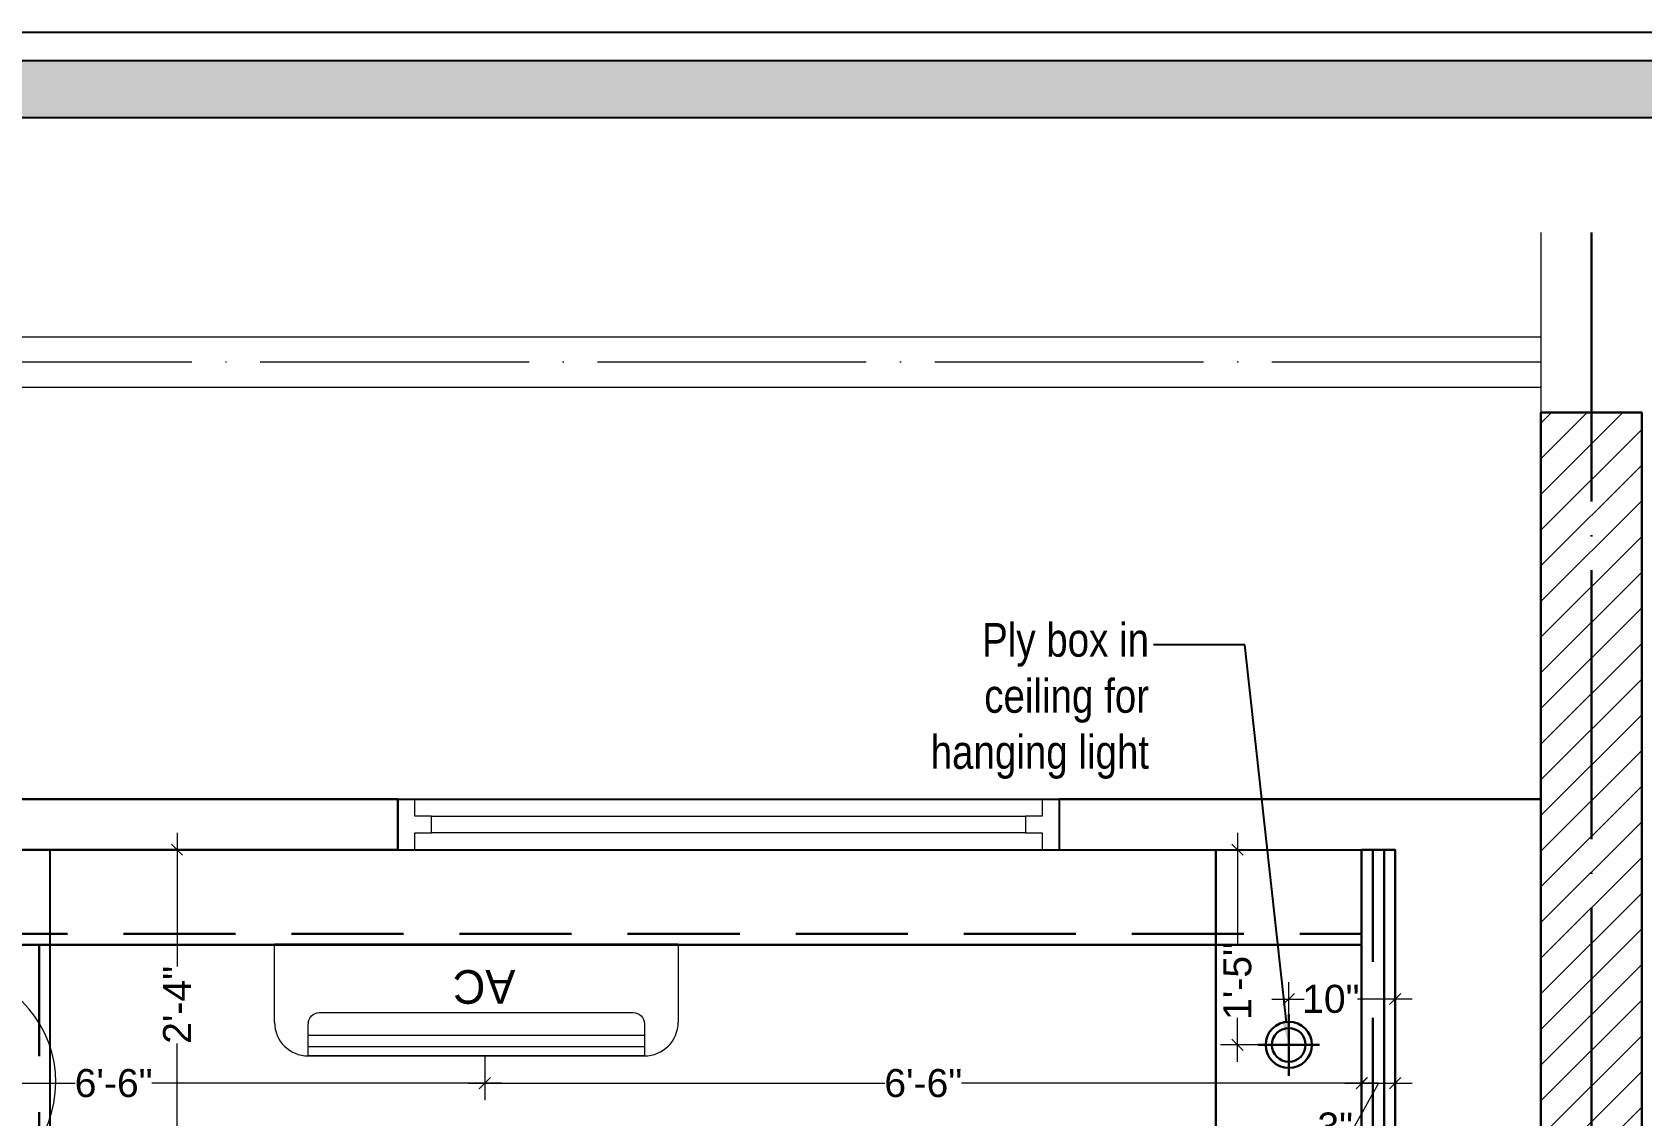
# Model space of a CAD drawing. Header units: millimetres. Extents: x 145796 to 148307, y -176303 to -174465.
# Drawn here: x 147139.5 to 147283.1, y -175886.4 to -175789.7 of the extents above; entities that cross this region are included whole.
import ezdxf
from ezdxf import colors
from ezdxf.entities.mleader import LeaderData, LeaderLine
from ezdxf.math import Vec2, Vec3

# ---------------------------------------------------------------- set-up
doc = ezdxf.new("R2010")
doc.units = ezdxf.units.MM
doc.header["$MEASUREMENT"] = 0
doc.header["$PDMODE"] = 2
doc.linetypes.add('ACAD_ISO04W100', pattern=[30, 24, -3, 0, -3])
doc.linetypes.add('DASHEDX2', pattern=[1.5, 1, -0.5])
doc.layers.get('Defpoints').update_dxf_attribs({"color": 220})
for name, color, linetype, lineweight in [('Electrical', 84, 'Continuous', 30), ('FALSE CEILING', 6, 'Continuous', 30), ('FURNITURE', 32, 'Continuous', 9), ('GROUND FLOOR', 7, 'Continuous', 9), ('GROUND FLOOR  ( HATCH )', 251, 'Continuous', 9), ('NAME PLATE', 7, 'Continuous', 25), ('SECOND FLOOR', 7, 'Continuous', 9), ('SECOND FLOOR  ( PLINE )', 251, 'Continuous', 30), ('Text', 7, 'Continuous', 15), ('wall', 7, 'Continuous', 30), ('X_PLOT', 1, 'Continuous', 9)]:
    doc.layers.add(name, color=color, linetype=linetype, lineweight=lineweight)
doc.layers.add('XX~SLAB ( PLINE )', color=251, linetype='Continuous', plot=False)
doc.styles.add('Aerial', font='arial.ttf')
doc.styles.add('style4', font='ARIALN.TTF')
doc.styles.add('TEXT', font='eurr____.ttf')
doc.dimstyles.new('Cn_BT_9 ( BOLD )', dxfattribs={"dimtxt": 2.5, "dimasz": 1, "dimexe": 1.5, "dimexo": 0, "dimgap": 0.09, "dimtad": 0, "dimdec": 0, "dimzin": 3, "dimdsep": 46, "dimlunit": 4, "dimtxsty": 'Aerial', "dimblk": 'OBLIQUE', "dimcen": 0.09, "dimdle": 1.5, "dimclrd": 1, "dimclre": 1, "dimclrt": 5, "dimadec": 0, "dimazin": 0, "dimtfac": 0.75, "dimtdec": 0, "dimtofl": 0, "dimtmove": 0, "dimatfit": 3, "dimldrblk": 'OBLIQUE', "dimfxl": 0, "dimtolj": 1, "dimtzin": 0, "dimlwd": 15, "dimlwe": 15, "dimarcsym": 0})

# ---------------------------------------------------------------- blocks, each defined once
blk = doc.blocks.new('LAYOUT FILE')
at = {"layer": 'NAME PLATE', "true_color": 0xd39e00}
h = blk.add_hatch(color=42, dxfattribs=at)
h.paths.add_polyline_path([(3346889.83, -513806.18), (3346889.83, -514260.7), (3347535.56, -514260.7), (3347535.56, -513806.18)])
h.paths.add_polyline_path([(3346894.36, -513810.71), (3347531.03, -513810.71), (3347531.03, -514256.17), (3346894.36, -514256.17)], flags=16)
at = {"layer": 'NAME PLATE', "color": 42, "true_color": 0xd39e00}
for points in [[(3346887.56, -513803.91), (3347537.83, -513803.91), (3347537.83, -514262.96), (3346887.56, -514262.96)], [(3346889.83, -513806.18), (3347535.56, -513806.18), (3347535.56, -514260.7), (3346889.83, -514260.7)], [(3346894.36, -513810.71), (3347531.03, -513810.71), (3347531.03, -514256.17), (3346894.36, -514256.17)]]:
    blk.add_lwpolyline(points, close=True, dxfattribs=at)
blk = doc.blocks.new('_Oblique')
at = {"layer": 'wall', "color": 0, "lineweight": -2}
blk.add_line((-0.5, -0.5), (0.5, 0.5), dxfattribs=at)
blk = doc.blocks.new('*D223')
at = {"layer": 'Defpoints', "color": 0, "ltscale": 10, "transparency": 16777216}
for p in [(147258.12, -175880.13), (147261.12, -175880.13), (147261.12, -175883.47)]:
    blk.add_point(p, dxfattribs=at)
at = {"layer": 'FURNITURE', "color": 1, "lineweight": 15, "ltscale": 10, "transparency": 16777216}
for p, q in [((147258.12, -175880.13), (147258.12, -175884.97)), ((147261.12, -175880.13), (147261.12, -175884.97)), ((147256.62, -175883.47), (147262.62, -175883.47)), ((147259.62, -175883.47), (147257.46, -175887.35)), ((147257.46, -175887.35), (147257.28, -175887.35))]:
    blk.add_line(p, q, dxfattribs=at)
at = {"layer": 'FURNITURE', "color": 1, "lineweight": 15, "ltscale": 10, "transparency": 16777216, "rotation": 180}
blk.add_blockref('_Oblique', (147258.12, -175883.47), dxfattribs=at)
at = {"layer": 'FURNITURE', "color": 1, "lineweight": 15, "ltscale": 10, "transparency": 16777216}
blk.add_blockref('_Oblique', (147261.12, -175883.47), dxfattribs=at)
at = {"layer": 'FURNITURE', "color": 5, "ltscale": 10, "transparency": 16777216, "insert": (147255.76, -175887.35), "char_height": 2.5, "attachment_point": 5, "style": 'Aerial'}
blk.add_mtext('\\A1;3"', dxfattribs=at)
blk = doc.blocks.new('*D224')
at = {"layer": 'Defpoints', "color": 0, "ltscale": 10, "transparency": 16777216}
for p in [(147258.13, -175871.13), (147179.88, -175881.04), (147179.88, -175883.47)]:
    blk.add_point(p, dxfattribs=at)
at = {"layer": 'FURNITURE', "color": 1, "lineweight": 15, "ltscale": 10, "transparency": 16777216}
for p, q in [((147258.13, -175871.13), (147258.13, -175884.97)), ((147179.88, -175881.04), (147179.88, -175884.97)), ((147178.38, -175883.47), (147215.58, -175883.47)), ((147259.63, -175883.47), (147222.42, -175883.47))]:
    blk.add_line(p, q, dxfattribs=at)
at = {"layer": 'FURNITURE', "color": 1, "lineweight": 15, "ltscale": 10, "transparency": 16777216, "rotation": 180}
blk.add_blockref('_Oblique', (147179.88, -175883.47), dxfattribs=at)
at = {"layer": 'FURNITURE', "color": 1, "lineweight": 15, "ltscale": 10, "transparency": 16777216}
blk.add_blockref('_Oblique', (147258.13, -175883.47), dxfattribs=at)
at = {"layer": 'FURNITURE', "color": 5, "ltscale": 10, "transparency": 16777216, "insert": (147219, -175883.47), "char_height": 2.5, "attachment_point": 5, "style": 'Aerial'}
blk.add_mtext('\\A1;6\'-6"', dxfattribs=at)
blk = doc.blocks.new('*D225')
at = {"layer": 'Defpoints', "color": 0, "ltscale": 10, "transparency": 16777216}
for p in [(147101.62, -175871.13), (147179.88, -175881.04), (147101.62, -175883.47)]:
    blk.add_point(p, dxfattribs=at)
at = {"layer": 'FURNITURE', "color": 1, "lineweight": 15, "ltscale": 10, "transparency": 16777216}
for p, q in [((147101.62, -175871.13), (147101.62, -175884.97)), ((147179.88, -175881.04), (147179.88, -175884.97)), ((147100.12, -175883.47), (147143.33, -175883.47)), ((147181.38, -175883.47), (147150.17, -175883.47))]:
    blk.add_line(p, q, dxfattribs=at)
at = {"layer": 'FURNITURE', "color": 1, "lineweight": 15, "ltscale": 10, "transparency": 16777216, "rotation": 180}
blk.add_blockref('_Oblique', (147101.62, -175883.47), dxfattribs=at)
at = {"layer": 'FURNITURE', "color": 1, "lineweight": 15, "ltscale": 10, "transparency": 16777216}
blk.add_blockref('_Oblique', (147179.88, -175883.47), dxfattribs=at)
at = {"layer": 'FURNITURE', "color": 5, "ltscale": 10, "transparency": 16777216, "insert": (147146.75, -175883.47), "char_height": 2.5, "attachment_point": 5, "style": 'Aerial'}
blk.add_mtext('\\A1;6\'-6"', dxfattribs=at)
blk = doc.blocks.new('*D231')
at = {"layer": 'Defpoints', "color": 0, "ltscale": 10, "transparency": 16777216}
for p in [(147152.41, -175862.64), (147158.36, -175862.64, -0.13), (147153.69, -175890.33, -0.13)]:
    blk.add_point(p, dxfattribs=at)
at = {"layer": 'FURNITURE', "color": 1, "lineweight": 15, "ltscale": 10, "transparency": 16777216}
for p, q in [((147152.41, -175861.14), (147152.41, -175873.05)), ((147158.36, -175862.64), (147150.91, -175862.64)), ((147152.41, -175891.83), (147152.41, -175879.92)), ((147153.69, -175890.33), (147150.91, -175890.33))]:
    blk.add_line(p, q, dxfattribs=at)
for p, rotation in [((147152.41, -175862.64), 90), ((147152.41, -175890.33), 270)]:
    blk.add_blockref('_Oblique', p, dxfattribs=dict(at, rotation=rotation))
at = {"layer": 'FURNITURE', "color": 5, "ltscale": 10, "transparency": 16777216, "insert": (147152.41, -175876.48), "char_height": 2.5, "attachment_point": 5, "rotation": 90, "style": 'Aerial'}
blk.add_mtext('\\A1;2\'-4"', dxfattribs=at)
blk = doc.blocks.new('*D252')
at = {"layer": 'Defpoints', "color": 0, "ltscale": 10, "transparency": 16777216}
for p in [(147247.04, -175862.64), (147251.62, -175862.64, -0.13), (147251.62, -175880.05, -0.13)]:
    blk.add_point(p, dxfattribs=at)
at = {"layer": 'FURNITURE', "color": 1, "lineweight": 15, "ltscale": 10, "transparency": 16777216}
for p, q in [((147247.04, -175861.14), (147247.04, -175871.05)), ((147251.62, -175862.64), (147245.54, -175862.64)), ((147247.04, -175881.55), (147247.04, -175877.64)), ((147251.62, -175880.05), (147245.54, -175880.05))]:
    blk.add_line(p, q, dxfattribs=at)
for p, rotation in [((147247.04, -175862.64), 90), ((147247.04, -175880.05), 270)]:
    blk.add_blockref('_Oblique', p, dxfattribs=dict(at, rotation=rotation))
at = {"layer": 'FURNITURE', "color": 5, "ltscale": 10, "transparency": 16777216, "insert": (147247.04, -175874.35), "char_height": 2.5, "attachment_point": 5, "rotation": 90, "style": 'Aerial'}
blk.add_mtext('\\A1;1\'-5"', dxfattribs=at)
blk = doc.blocks.new('*D253')
at = {"layer": 'Defpoints', "color": 0, "ltscale": 10, "transparency": 16777216}
for p in [(147261.12, -175875.96), (147251.62, -175880.05, -0.13), (147261.12, -175880.13, -0.13)]:
    blk.add_point(p, dxfattribs=at)
at = {"layer": 'FURNITURE', "color": 1, "lineweight": 15, "ltscale": 10, "transparency": 16777216}
for p, q in [((147251.62, -175880.05), (147251.62, -175874.46)), ((147261.12, -175880.13), (147261.12, -175874.46)), ((147250.12, -175875.96), (147252.99, -175875.96)), ((147262.62, -175875.96), (147257.75, -175875.96))]:
    blk.add_line(p, q, dxfattribs=at)
at = {"layer": 'FURNITURE', "color": 1, "lineweight": 15, "ltscale": 10, "transparency": 16777216, "rotation": 180}
blk.add_blockref('_Oblique', (147251.62, -175875.96), dxfattribs=at)
at = {"layer": 'FURNITURE', "color": 1, "lineweight": 15, "ltscale": 10, "transparency": 16777216}
blk.add_blockref('_Oblique', (147261.12, -175875.96), dxfattribs=at)
at = {"layer": 'FURNITURE', "color": 5, "ltscale": 10, "transparency": 16777216, "insert": (147255.37, -175875.96), "char_height": 2.5, "attachment_point": 5, "style": 'Aerial'}
blk.add_mtext('\\A1;10"', dxfattribs=at)

msp = doc.modelspace()

# ---------------------------------------------------------------- hatches: boundary and pattern name
at = {"layer": 'GROUND FLOOR  ( HATCH )'}
h = msp.add_hatch(dxfattribs=at)
h.set_pattern_fill('ANSI31', color=6, scale=18, style=0)
h.set_pattern_definition([(45, (30742.4374, -13547.9652), (-1.590990258, 1.590990258), [])])
h.paths.add_polyline_path([(147283.12, -175823.64), (147274.12, -175823.64), (147274.12, -176167.14), (147283.12, -176167.14)])

# ---------------------------------------------------------------- linework, layer by layer
at = {"layer": 'Electrical', "lineweight": 15}
for p, q in [((147165.13, -175877.17, -0.13), (147193.12, -175877.17, -0.13)), ((147164.12, -175879.17, -0.13), (147194.12, -175879.17, -0.13)), ((147164.12, -175880.18, -0.13), (147194.12, -175880.18, -0.13))]:
    msp.add_line(p, q, dxfattribs=at)
at = {"layer": 'Electrical'}
for p, q in [((147251.62, -175877.31, -0.13), (147251.62, -175882.8, -0.13)), ((147254.37, -175880.05, -0.13), (147248.88, -175880.05, -0.13))]:
    msp.add_line(p, q, dxfattribs=at)
at = {"layer": 'Electrical', "lineweight": 15, "elevation": -0.13}
for points in [[(147161.11, -175878.03), (147161.11, -175871.04), (147197.14, -175871.04), (147197.14, -175878.03)], [(147194.12, -175878.17), (147194.12, -175881.04), (147164.12, -175881.04), (147164.12, -175878.17)], [(147164.12, -175881.04), (147164.12, -175881.04), (147194.12, -175881.04)]]:
    msp.add_lwpolyline(points, dxfattribs=at)
at = {"layer": 'Electrical'}
for radius in [2.06, 1.5]:
    msp.add_circle((147251.62, -175880.05, -0.13), radius, dxfattribs=at)
at = {"layer": 'Electrical', "lineweight": 15}
for centre, start, end in [((147164.12, -175878.03, -0.13), 180, 270), ((147194.12, -175878.03, -0.13), 270, 0)]:
    msp.add_arc(centre, 3.01, start, end, dxfattribs=at)
at = {"layer": 'Electrical', "lineweight": 15, "extrusion": (0, 0, -1)}
for centre, start_param, end_param in [((147165.13, -175878.17, -0.13), 3.926991, 5.497787), ((147193.12, -175878.17, -0.13), -0.785398, 0.785398)]:
    msp.add_ellipse(centre, major_axis=(0.71, 0.71), ratio=1, start_param=start_param, end_param=end_param, dxfattribs=at)
at = {"layer": 'FALSE CEILING', "lineweight": 25, "elevation": -0.13}
msp.add_lwpolyline([(147261.12, -175862.64), (147261.12, -175887.64), (147265.12, -175887.64), (147265.12, -176012.59), (147141.09, -176012.68), (147141.09, -175862.64)], close=True, dxfattribs=at)
at = {"layer": 'FURNITURE', "color": 9, "lineweight": 30, "true_color": 0xc7c8ca}
for p, q in [((147245.12, -175862.64, -0.13), (147245.12, -175897.47, -0.13)), ((147258.12, -175871.13, -0.13), (147101.62, -175871.13, -0.13))]:
    msp.add_line(p, q, dxfattribs=at)
at = {"layer": 'FURNITURE', "color": 3, "linetype": 'DASHEDX2', "lineweight": 30, "ltscale": 10}
for p, q in [((147259.12, -175862.64, -0.13), (147259.12, -175987.64, -0.13)), ((147102.62, -175870.13, -0.13), (147258.12, -175870.13, -0.13)), ((147140.09, -175871.05, -0.13), (147140.09, -176012.64, -0.13))]:
    msp.add_line(p, q, dxfattribs=at)
at = {"layer": 'FURNITURE', "color": 9, "lineweight": 30, "true_color": 0xc7c8ca, "elevation": -0.13}
for points in [[(147260.12, -175862.64), (147260.12, -175987.64), (147259.12, -175987.64), (147259.12, -175988.64), (147258.12, -175988.64), (147258.12, -175862.64)], [(147261.12, -175862.64), (147261.12, -175988.64), (147260.12, -175988.64), (147260.12, -175862.64)]]:
    msp.add_lwpolyline(points, close=True, dxfattribs=at)
at = {"layer": 'FURNITURE', "color": 9, "true_color": 0xc7c8ca, "elevation": -0.13, "flags": 128}
msp.add_lwpolyline([(147125.65, -175891.17), (147125.65, -175893.39), (147133.03, -175893.39, 0.853613), (147133.08, -175873.39), (147125.65, -175873.39), (147125.65, -175875.62)], format="xyb", dxfattribs=at)
at = {"layer": 'GROUND FLOOR'}
for p, q in [((147274.12, -175807.59, -0.13), (147274.12, -176290.52, -0.13)), ((147274.12, -175807.59, -0.13), (147274.12, -175880.64, -0.13)), ((146773.87, -175816.89, -0.13), (147274.12, -175816.89, -0.13)), ((146778.37, -175821.39, -0.13), (147274.12, -175821.39, -0.13))]:
    msp.add_line(p, q, dxfattribs=at)
at = {"layer": 'GROUND FLOOR', "color": 1, "linetype": 'ACAD_ISO04W100'}
msp.add_line((147278.62, -175807.59, -0.13), (147278.62, -176167.14, -0.13), dxfattribs=at)
at = {"layer": 'GROUND FLOOR', "color": 1, "linetype": 'ACAD_ISO04W100', "elevation": -0.13}
msp.add_lwpolyline([(147274.12, -175819.14), (146776.12, -175819.14), (146776.12, -176281.64), (147274.12, -176281.64)], dxfattribs=at)
at = {"layer": 'GROUND FLOOR', "color": 6, "lineweight": 30, "elevation": -0.13}
msp.add_lwpolyline([(147283.12, -175823.64), (147274.12, -175823.64), (147274.12, -176167.14), (147283.12, -176167.14)], close=True, dxfattribs=at)
at = {"layer": 'SECOND FLOOR'}
for p, q in [((146873.62, -175858.14, -0.13), (147274.12, -175858.14, -0.13)), ((147172.12, -175858.14, -0.13), (147172.12, -175862.64, -0.13)), ((147231.12, -175858.14, -0.13), (147231.12, -175862.64, -0.13)), ((147101.62, -175862.64, -0.13), (147261.12, -175862.64, -0.13))]:
    msp.add_line(p, q, dxfattribs=at)
at = {"layer": 'SECOND FLOOR', "elevation": -0.13}
msp.add_lwpolyline([(147231.12, -175858.14), (147229.62, -175858.14), (147229.62, -175859.64), (147228.12, -175859.64), (147228.12, -175861.14), (147175.12, -175861.14), (147175.12, -175859.64), (147173.62, -175859.64), (147173.62, -175858.14), (147172.12, -175858.14), (147172.12, -175862.64), (147173.62, -175862.64), (147173.62, -175861.14), (147175.12, -175861.14), (147175.12, -175859.64), (147228.12, -175859.64), (147228.12, -175861.14), (147229.62, -175861.14), (147229.62, -175862.64), (147231.12, -175862.64), (147231.12, -175858.14), (147172.12, -175858.14), (147172.12, -175862.64), (147231.12, -175862.64)], close=True, dxfattribs=at)
at = {"layer": 'SECOND FLOOR  ( PLINE )', "elevation": -0.13}
msp.add_lwpolyline([(147096.62, -176017.14), (147078.12, -176017.14), (147078.12, -176012.64), (147096.62, -176012.64), (147096.62, -175862.64), (147026.62, -175862.64), (147026.62, -175858.14), (147172.12, -175858.14), (147172.12, -175862.64), (147101.62, -175862.64), (147101.62, -176012.64), (147142.11, -176012.64), (147142.11, -176017.14), (147101.12, -176017.14)], close=True, dxfattribs=at)
at = {"layer": 'X_PLOT', "linetype": 'ACAD_ISO04W100', "lineweight": 30}
msp.add_line((147278.62, -175807.59, -0.13), (147278.62, -176279.39, -0.13), dxfattribs=at)
at = {"layer": 'XX~SLAB ( PLINE )', "elevation": -0.13}
msp.add_lwpolyline([(146869.12, -175858.14), (147274.12, -175858.14), (147274.12, -176167.14), (147265.12, -176167.14), (147245.32, -176167.14), (147204.98, -176167.14), (147179.62, -176167.14), (147032.62, -176167.14), (146959.38, -176167.14), (146869.12, -176167.14)], close=True, dxfattribs=at)
msp.add_lwpolyline([(147265.12, -175887.64), (147265.12, -176012.64), (147239.13, -176012.64), (147239.13, -176017.14), (147265.12, -176017.14), (147265.12, -176144.64), (147232.12, -176144.64), (147232.12, -176149.14), (147265.12, -176149.14), (147265.12, -176167.14), (147274.12, -176167.14), (147274.12, -175858.14), (147231.12, -175858.14), (147231.12, -175862.64), (147261.12, -175862.64), (147261.12, -175887.64), (147265.12, -175887.64), (147265.12, -176012.64)], dxfattribs=at)

# ---------------------------------------------------------------- block references
at = {"layer": 'NAME PLATE', "lineweight": 0, "xscale": 1.118853953940139, "yscale": 1.118853953940139, "zscale": 1.118853953940139}
msp.add_blockref('LAYOUT FILE', (-3597964.09, 399081.82), dxfattribs=at)

# ---------------------------------------------------------------- texts
at = {"layer": 'Text', "style": 'TEXT'}
msp.add_text('AC', height=3, rotation=180, dxfattribs=at).set_placement((147182.6, -175873.38, -0.13))

# ---------------------------------------------------------------- dimensions: what is measured, and where the dimension line sits
at = {"layer": 'FURNITURE', "ltscale": 10}
dim = msp.add_linear_dim(base=(147152.41, -175862.64), p1=(147153.69, -175890.33, -0.13), p2=(147158.36, -175862.64, -0.13), angle=270, dimstyle='Cn_BT_9 ( BOLD )', override={"dimtmove": 1}, dxfattribs=at)
dim.commit()
dim.dimension.update_dxf_attribs({"geometry": '*D231', "text_midpoint": (147152.41, -175876.48)})
dim = msp.add_linear_dim(base=(147247.04, -175862.64), p1=(147251.62, -175880.05, -0.13), p2=(147251.62, -175862.64, -0.13), angle=90, dimstyle='Cn_BT_9 ( BOLD )', dxfattribs=at)
dim.commit()
dim.dimension.update_dxf_attribs({"geometry": '*D252', "text_midpoint": (147247.04, -175874.35), "dimtype": 160})
for base, p1, p2, picture, middle in [((147101.62, -175883.47, -0.13), (147179.88, -175881.04, -0.13), (147101.62, -175871.13, -0.13), '*D225', (147146.75, -175883.47, -0.13)), ((147261.12, -175883.47, -0.13), (147258.12, -175880.13, -0.13), (147261.12, -175880.13, -0.13), '*D223', (147257.19, -175887.35, -0.13))]:
    dim = msp.add_linear_dim(base=base, p1=p1, p2=p2, dimstyle='Cn_BT_9 ( BOLD )', override={"dimtmove": 1}, dxfattribs=at)
    dim.commit()
    dim.dimension.update_dxf_attribs({"geometry": picture, "text_midpoint": middle, "dimtype": 160})
dim = msp.add_linear_dim(base=(147179.88, -175883.47, -0.13), p1=(147258.13, -175871.13, -0.13), p2=(147179.88, -175881.04, -0.13), dimstyle='Cn_BT_9 ( BOLD )', override={"dimtmove": 1}, dxfattribs=at)
dim.commit()
dim.dimension.update_dxf_attribs({"geometry": '*D224', "text_midpoint": (147219, -175883.47, -0.13)})
dim = msp.add_linear_dim(base=(147261.12, -175875.96), p1=(147251.62, -175880.05, -0.13), p2=(147261.12, -175880.13, -0.13), text='10"', dimstyle='Cn_BT_9 ( BOLD )', dxfattribs=at)
dim.commit()
dim.dimension.update_dxf_attribs({"geometry": '*D253', "text_midpoint": (147255.37, -175875.96), "dimtype": 160})

# ---------------------------------------------------------------- leaders
at = {"layer": 'Text', "color": 1, "lineweight": 0, "ltscale": 20}
ml = msp.add_multileader_mtext('Standard', dxfattribs=at)
ml.set_content('Ply box in \\Pceiling for \\Phanging light', color=1, style='style4')
ml.set_leader_properties()
ml.build(insert=Vec2(0, 0))
ml.multileader.update_dxf_attribs({"dogleg_length": 5.94, "arrow_head_size": 2})
ctx = ml.context
ctx.base_point, ctx.char_height, ctx.arrow_head_size, ctx.landing_gap_size, ctx.plane_origin = Vec3(147219.51, -175844.36, -0.13), 3, 2, 0.4, Vec3(147150.82, -175871.18, -0.13)
ctx.text_align_type = 2
notes = []
notes.append((ctx, [(0, (1, 1, 0), (147247.69, -175844.36, -0.13), (-1, 0), 8.13, [(1, [(147251.62, -175880.05, -0.13)], 0, [])])]))
ctx.mtext.insert, ctx.mtext.width, ctx.mtext.alignment = Vec3(147239.15, -175842.42, -0.13), 47.0388, 3
for ctx, leaders in notes:
    for number, flags, end, landing, length, lines in leaders:
        leader = LeaderData()
        leader.index, (leader.has_last_leader_line, leader.has_dogleg_vector, leader.attachment_direction) = number, flags
        leader.last_leader_point, leader.dogleg_vector, leader.dogleg_length = Vec3(end), Vec3(landing), length
        for number, points, colour, breaks in lines:
            line = LeaderLine()
            line.index, line.vertices, line.color, line.breaks = number, Vec3.list(points), colors.encode_raw_color(colour), breaks
            leader.lines.append(line)
        ctx.leaders.append(leader)

doc.saveas('drawing.dxf')
